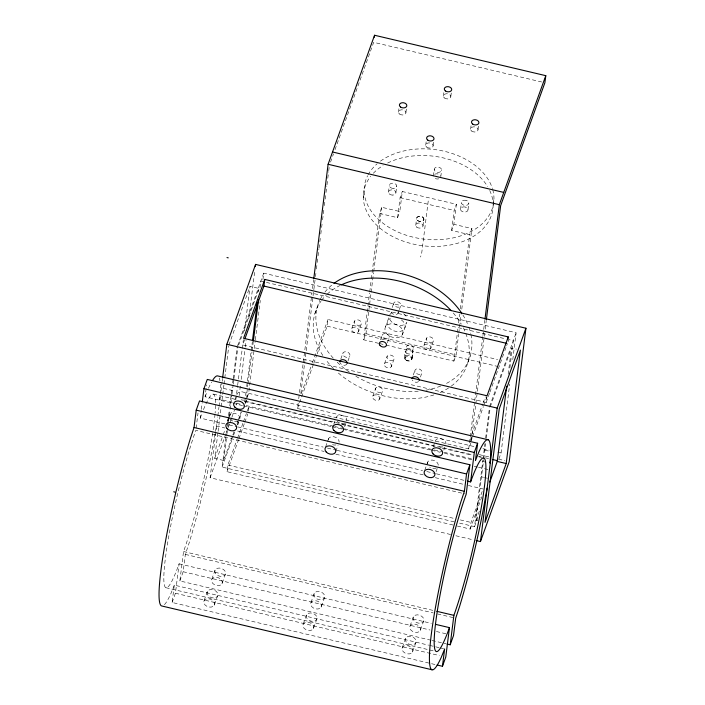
<?xml version="1.0" encoding="UTF-8"?>
<svg xmlns="http://www.w3.org/2000/svg" width="705" height="705" viewBox="0 0 705 705"><rect width="100%" height="100%" fill="white"/><g stroke="black" fill="none" stroke-linecap="round" stroke-linejoin="round"><path stroke-width="0.53" stroke-dasharray="3.52 2.64" d="M232.377 402.308L219.555 399.286L220.057 393.866M434.985 664.507L172.108 602.458L174.285 585.124L428.605 645.163M172.108 602.458L175.43 593.24L179.114 563.815A93.166 10.328 -76.7 0 1 165.358 558.527A93.166 10.328 -76.7 0 1 195.84 430.358L465.124 493.923M196.113 428.182L198.026 412.918M430.966 640.228L179.854 580.946L183.538 551.53A93.166 10.328 -76.7 0 0 212.901 431.513M224.842 423.872L200.264 418.074L201.225 410.442M201.357 409.349L202.176 402.811M179.854 580.946L183.168 571.737L185.344 554.403L189.081 543.106A111.892 12.399 -76.7 0 0 214.963 434.262L216.796 424.357M242.502 405.595L205.102 396.765L206.591 384.842M450.539 534.496L210.108 477.734L217.73 416.884M217.863 415.818L218.938 407.27M219.07 406.203L220.824 392.218M220.956 391.125L222.049 382.41M222.19 381.326L222.463 379.14M234.06 431.645L223.67 460.506L214.708 458.382L217.96 432.403M218.101 431.319L221.07 407.605M221.203 406.538L223.89 385.142M224.023 384.058L228.773 346.164M454.214 521.867L222.11 467.071L226.217 434.298M226.358 433.205L226.631 431.019M227.318 425.556L227.724 422.277M227.865 421.185L228.411 416.814M228.552 415.721L229.231 410.257M229.777 405.886L232.104 387.318M232.659 382.947L233.064 379.669M233.205 378.576L237.171 346.886M223.67 460.506L226.931 434.518M227.063 433.434L227.336 431.266M227.874 426.939L228.42 422.603M228.552 421.528L231.91 394.774M232.042 393.707L233.126 385.089M233.258 384.005L233.804 379.678M233.937 378.594L237.867 347.195M235.858 399.638L237.497 386.56M237.629 385.476L238.316 380.03M238.449 378.938L243.366 339.713M244.459 330.998L250.055 286.327L259.017 288.451L258.612 291.711M453.059 525.031L227.036 471.68L227.874 465.044L237.144 439.268M239.136 395.69L240.625 383.758M241.172 379.413L245.12 347.953M245.252 346.869L246.071 340.356M248.786 318.66L254.769 270.914M244.82 401.753L246.186 390.861M246.732 386.499L247.279 382.145M247.42 381.052L252.328 341.828M246.08 399.083L247.86 384.877M247.993 383.784L251.967 352.103M252.099 351.011L253.201 342.269M260.039 287.64L260.868 281.083L264.437 281.93M247.226 397.303L248.654 393.346L254.135 349.636M254.267 348.543L255.228 340.903M255.369 339.81L260.295 300.471M262.894 279.718L263.714 273.161L516.139 332.751L512.579 361.154M248.424 411.024L249.024 406.283L246.794 412.469M470.931 442.775L468.719 448.926L297.501 408.503L298.18 403.048M298.726 398.695L311.98 292.936M312.526 288.574L313.619 279.85M300.824 393.505L313.69 290.821M313.831 289.729L315.329 277.717M315.47 276.624L315.884 273.346M316.43 268.975L317.109 263.52M317.25 262.427L317.937 256.964M318.07 255.871L318.889 249.314M319.03 248.222L319.709 242.758M319.85 241.665L320.264 238.396M320.81 234.025L321.489 228.561M321.63 227.468L322.044 224.19M322.59 219.819L323.815 209.993M324.37 205.622L325.049 200.158M325.19 199.066L325.869 193.611M326.01 192.518L326.829 185.961M326.97 184.869L327.649 179.405M327.79 178.312L328.609 171.764M328.75 170.672L329.156 167.393M317.135 353.963L327.138 326.168L327.975 319.497L497.589 359.541M363.348 197.726L364.185 191.055M378.567 343.317L363.727 339.81L369.596 292.963M369.728 291.879L371.235 279.894M371.368 278.801L379.563 213.43L381.775 207.288L399.797 211.544L402.308 191.522L456.373 204.291L453.87 224.305L451.658 230.447L469.68 234.703L471.892 228.561L453.87 224.305M363.727 339.81L365.939 333.668L369.482 305.344M369.623 304.252L370.989 293.359M371.121 292.267L373.579 272.659M373.72 271.566L381.775 207.288M388.473 192.28L389.31 185.609M398.51 112.21L399.145 107.151M395.902 192.65L396.739 185.979M405.93 112.58L406.441 108.535M379.563 213.43L397.585 217.686L400.096 197.664L402.308 191.522M425.714 145.292L426.34 140.242M415.738 225.371L416.576 218.7M404.379 357.796L405.216 351.125M405.102 358.554L406.521 347.212M423.035 225.732L423.872 219.061A3.728 2.582 7.1 0 0 421.105 216.426A3.728 2.582 7.1 0 0 416.972 217.422L416.62 218.03A3.728 2.582 7.1 0 0 419.334 221.335A3.728 2.582 7.1 0 0 423.828 219.731L423.934 219.07M433.134 145.662L433.637 141.626M428.235 200.978L421.599 253.959L420.488 257.034M433.381 176.003L434.395 168.68A3.728 2.582 7.1 0 1 439.092 167.349A3.728 2.582 7.1 0 1 441.445 170.769L441.022 171.35A3.728 2.582 7.1 0 1 436.748 172.108A3.728 2.582 7.1 0 1 434.218 169.332M443.41 96.144L443.912 92.099M411.826 358.889L413.253 347.547M412.178 358.184L413.015 351.513M440.792 176.796L441.621 170.117M450.83 96.514L451.332 92.47M451.658 230.447L454.161 210.434L456.373 204.291M460.568 209.297L461.405 202.626M470.605 129.226L471.116 125.182M467.997 209.676L468.825 202.996M478.025 129.597L478.536 125.56M385.988 345.071L453.844 361.092L458.074 327.314M458.62 322.952L459.713 314.236M460.391 308.79L469.68 234.703M453.844 361.092L456.056 354.941L458.647 334.24M458.779 333.157L461.105 314.633M461.784 309.187L471.892 228.561M493.244 203.278L493.958 197.559M468.719 448.926L474.597 402.044M474.738 400.951L482.793 336.62M482.934 335.536L484.846 320.273M470.632 440.748L471.231 435.981M471.204 440.59L471.892 435.126M472.033 434.033L484.635 333.491M485.181 329.12L486.274 320.378M457.342 526.045L470.2 529.076L471.028 522.44L482.907 489.455M244.582 339.766L242.723 344.93L486.221 402.414L486.926 396.721M459.563 523.128L474.536 526.661L482.89 460.012M483.022 458.92L484.943 443.63M485.63 438.166L489.464 407.569M478.052 520.713L476.06 520.237L483.639 459.775M483.771 458.708L485.657 443.656M486.335 438.228L490.142 407.86M508.173 374.144L511.451 347.962L516.439 349.134M509.865 367.992L513.293 340.674L508.825 339.625L507.767 342.56M498.937 458.876L501.079 452.927L509.706 384.102M228.905 345.08L250.055 286.327M237.541 345.864L263.714 273.161M238.616 345.133L259.017 288.451M219.555 399.286L220.136 397.664M227.266 421.326L228.006 419.281M228.376 418.25L229.477 415.183M235.012 399.823L236.483 395.725M214.708 458.382L222.868 435.708M223.238 434.677L225.098 429.53M228.067 421.282L232.148 409.949M210.108 477.734L227.803 428.587M228.173 427.556L231.487 418.347M231.857 417.316L234.439 410.151M236.281 405.031L237.021 402.987M330.548 162.106L333.518 153.849M335.007 149.716L373.676 42.326L541.687 81.983M237.03 423.397L237.77 421.334M238.14 420.303L241.11 412.064M222.11 467.071L233.214 436.228M233.584 435.196L234.694 432.112M237.285 424.921L239.136 419.775M239.506 418.744L241.727 412.575M245.067 403.322L246.873 398.299M237.823 424.842L238.924 421.766M245.56 403.339L246.671 400.264M237.514 438.237L243.084 422.78M243.454 421.749L246.424 413.5M227.036 471.68L238.546 439.726M238.916 438.695L244.476 423.229M244.846 422.198L247.816 413.95M204.071 600.686L207.385 591.469M211.808 579.184L215.131 569.966M314.879 313.699L317.532 306.322M214.25 605.225A5.587 3.983 19.8 0 0 208.248 598.757A5.587 3.983 19.8 0 0 204.979 604.881A5.587 3.983 19.8 0 0 214.25 605.225L217.572 596.007A5.587 3.983 19.8 0 0 211.562 589.539A5.587 3.983 19.8 0 0 208.301 595.672A5.587 3.983 19.8 0 0 217.572 596.007M221.996 583.722A5.587 3.983 19.8 0 0 215.986 577.254A5.587 3.983 19.8 0 0 212.725 583.379A5.587 3.983 19.8 0 0 221.996 583.722L225.309 574.504A5.587 3.983 19.8 0 0 219.308 568.036A5.587 3.983 19.8 0 0 216.038 574.161A5.587 3.983 19.8 0 0 225.309 574.504M301.291 393.628L312.042 363.771M312.412 362.74L327.975 319.497M297.501 408.503L313.434 364.247M313.804 363.225L316.765 354.985M340.815 358.968L342.956 353.02M351.804 328.442L354.456 321.075M397.585 217.686L399.797 211.544M347.962 361.004L349.75 356.051A3.728 2.661 19.8 0 0 345.741 351.733A3.728 2.661 19.8 0 0 343.564 355.822A3.728 2.661 19.8 0 0 349.75 356.051M358.598 331.473A3.728 2.661 19.8 0 0 354.589 327.164A3.728 2.661 19.8 0 0 352.412 331.244A3.728 2.661 19.8 0 0 358.598 331.473L361.251 324.097A3.728 2.661 19.8 0 0 357.25 319.788A3.728 2.661 19.8 0 0 355.073 323.868A3.728 2.661 19.8 0 0 361.251 324.097M325.657 446.776L327.129 442.678M327.499 441.656L328.609 438.58M333.765 424.243L335.615 419.123M335.844 451.315L338.056 445.172M344.692 426.736L346.534 421.616M380.568 339.792L382.348 334.84M392.192 307.503L393.848 302.894M385.459 326.979L389.883 314.694A9.315 6.645 19.8 0 1 392.588 312.253M387.353 342.824L389.142 337.862A3.728 2.661 19.8 0 0 385.133 333.553A3.728 2.661 19.8 0 0 382.956 337.642A3.728 2.661 19.8 0 0 389.142 337.862M397.99 313.293L398.986 310.526M399.312 309.601L400.643 305.917A3.728 2.661 19.8 0 0 396.642 301.608A3.728 2.661 19.8 0 0 394.465 305.688A3.728 2.661 19.8 0 0 400.643 305.917M372.804 396.148L375.659 388.226M384.507 363.648L387.16 356.272M402.432 334.54A9.315 6.645 19.8 0 0 392.421 323.762A9.315 6.645 19.8 0 0 386.983 333.976A9.315 6.645 19.8 0 0 402.432 334.54L406.856 322.255A9.315 6.645 19.8 0 1 397.532 325.146A9.315 6.645 19.8 0 1 389.451 318.149M379.598 399.18A3.728 2.661 19.8 0 0 375.589 394.862A3.728 2.661 19.8 0 0 373.412 398.951A3.728 2.661 19.8 0 0 379.598 399.18L382.454 391.249A3.728 2.661 19.8 0 0 378.444 386.939A3.728 2.661 19.8 0 0 376.267 391.019A3.728 2.661 19.8 0 0 382.454 391.249M391.301 366.671A3.728 2.661 19.8 0 0 387.292 362.361A3.728 2.661 19.8 0 0 385.115 366.441A3.728 2.661 19.8 0 0 391.301 366.671L393.954 359.303A3.728 2.661 19.8 0 0 389.944 354.985A3.728 2.661 19.8 0 0 387.776 359.074A3.728 2.661 19.8 0 0 393.954 359.303M303.194 624.092L306.516 614.875M310.94 602.581L314.254 593.372M313.381 628.631A5.587 3.983 19.8 0 0 307.371 622.163A5.587 3.983 19.8 0 0 304.111 628.287A5.587 3.983 19.8 0 0 313.381 628.631L316.704 619.413A5.587 3.983 19.8 0 0 310.693 612.945A5.587 3.983 19.8 0 0 307.433 619.069A5.587 3.983 19.8 0 0 316.704 619.413M321.127 607.12A5.587 3.983 19.8 0 0 315.117 600.66A5.587 3.983 19.8 0 0 311.857 606.785A5.587 3.983 19.8 0 0 321.127 607.12L324.441 597.91A5.587 3.983 19.8 0 0 318.431 591.442A5.587 3.983 19.8 0 0 315.17 597.567A5.587 3.983 19.8 0 0 324.441 597.91M413.271 374.998L415.051 370.046M423.899 345.468L426.551 338.092M420.418 377.034L421.846 373.068A3.728 2.661 19.8 0 0 417.836 368.759A3.728 2.661 19.8 0 0 415.659 372.839A3.728 2.661 19.8 0 0 421.846 373.068M430.693 348.49A3.728 2.661 19.8 0 0 426.684 344.181A3.728 2.661 19.8 0 0 424.507 348.261A3.728 2.661 19.8 0 0 430.693 348.49L433.346 341.114A3.728 2.661 19.8 0 0 429.336 336.805A3.728 2.661 19.8 0 0 427.168 340.894A3.728 2.661 19.8 0 0 433.346 341.114M424.789 470.173L427.732 461.986M433.267 446.626L434.738 442.529M467.618 363.234L470.27 355.866M436.078 471.645L437.188 468.569M443.824 450.134L444.925 447.067M471.601 434.95L482.722 404.062M483.092 403.031L485.313 396.853M471.134 440.59L472.244 437.505M472.614 436.474L483.366 406.618M483.736 405.587L487.076 396.325M486.221 402.414L489.561 393.117M489.931 392.086L504.436 351.804M504.806 350.773L506.296 346.64M506.666 345.609L507.415 343.546M402.326 647.49L405.639 638.272M410.063 625.987L413.386 616.769M489.596 406.477L516.139 332.751M490.283 406.776L511.451 347.962M412.513 652.028A5.587 3.983 19.8 0 0 406.503 645.56A5.587 3.983 19.8 0 0 403.242 651.684A5.587 3.983 19.8 0 0 412.513 652.028L415.827 642.81A5.587 3.983 19.8 0 0 409.825 636.342A5.587 3.983 19.8 0 0 406.556 642.475A5.587 3.983 19.8 0 0 415.827 642.81M420.25 630.526A5.587 3.983 19.8 0 0 414.249 624.057A5.587 3.983 19.8 0 0 410.98 630.182A5.587 3.983 19.8 0 0 420.25 630.526L423.573 621.308A5.587 3.983 19.8 0 0 417.563 614.839A5.587 3.983 19.8 0 0 414.302 620.964A5.587 3.983 19.8 0 0 423.573 621.308M470.2 529.076L482.07 496.091M476.06 520.237L479.4 510.949M474.536 526.661L478.607 515.355M205.102 396.765L207.349 391.116M174.285 585.124L170.901 593.592A111.892 12.399 -76.7 0 1 162.238 606.018M400.096 197.664L454.161 210.434M423.767 219.713A3.666 2.538 7.1 0 0 419.202 216.373A3.666 2.538 7.1 0 0 417.695 220.559A3.666 2.538 7.1 0 0 423.767 219.713L423.828 219.731M266.402 282.397L505.617 338.867M365.939 333.668L456.056 354.941M327.138 326.168L497.827 366.468M379.625 343.564L384.93 344.815M248.654 393.346L475.408 446.873M482.899 448.636L489.314 450.151M497.871 452.169L501.079 452.927M223.476 388.385L232.447 390.5M484.846 450.16L488.829 451.103M479.294 454.619L488.909 456.893M498.523 459.158L504.939 460.673M245.807 401.268L472.562 454.796M478.977 456.311L481.11 456.822M485.392 457.827L488.6 458.585M213.456 394.165L235.893 399.462M244.441 401.48L335.272 422.93M341.687 424.436L436.792 446.891M442.132 448.151L472.05 455.218M478.466 456.725L481.674 457.483M236.651 403.322L240.925 404.326M246.274 405.587L333.897 426.269M334.716 426.516L343.511 428.543M344.357 428.79L433.267 449.781M434.342 449.984L442.907 452.055M443.956 452.258L472.808 459.07M482.546 461.414L485.754 462.172M243.569 405.842L331.191 426.525M332.258 426.781L341.872 429.054M342.947 429.301L430.57 449.993M431.636 450.239L440.184 452.258M444.458 453.271L472.244 459.827M474.209 466.278L477.426 467.036M478.501 467.292L488.142 469.565M481.497 476.853L483.489 477.32M484.485 477.558L487.472 478.263M229.116 424.877L236.598 426.648M237.664 426.895L323.154 447.076M327.428 448.089L335.977 450.107M337.043 450.363L422.533 470.543M426.807 471.548L435.355 473.566M436.421 473.822L464.207 480.378M216.215 425.97L224.763 427.988M237.585 431.019L324.141 451.447M335.897 454.223L423.52 474.914M435.276 477.682L463.053 484.247M468.402 485.507L483.357 489.041M227.874 465.044L454.963 518.651M460.321 519.911L471.028 522.44M455.879 535.756L472.976 539.792M183.538 551.53L433.584 610.556M185.344 554.403L433.258 612.927M437.532 613.932L454.628 617.968M179.114 563.815L431.301 623.343M183.168 571.737L430.015 630.006M436.421 631.521L446.045 633.786M432.042 640.484L445.93 643.762M429.671 645.41L439.294 647.683M440.361 647.93L443.568 648.688M165.922 587.714L435.205 651.288M175.43 593.24L439.365 655.544M398.158 311.91A3.728 2.661 19.8 0 1 394.262 314.448A3.728 2.661 19.8 0 1 391.196 310.262M465.793 333.421A80.326 57.29 19.8 0 1 451.147 386.199M448.53 388.014A80.326 57.29 19.8 0 1 439.109 392.985M433.927 394.923A80.326 57.29 19.8 0 1 336.734 371.614M333.571 368.618A80.326 57.29 19.8 0 1 325.93 359.894M322.855 355.505A80.326 57.29 19.8 0 1 320.986 301.167M321.63 300.295A80.326 57.29 19.8 0 1 326.433 294.875M327.208 294.152A80.326 57.29 19.8 0 1 340.409 285.296M453.306 313.011A80.326 57.29 19.8 0 1 461.317 324.141M463.3 327.799A80.326 57.29 19.8 0 1 465.388 332.381M470.931 334.496A80.326 57.29 19.8 0 1 444.749 384.269M440.748 386.032A80.326 57.29 19.8 0 1 426.049 390.165M418.224 391.169A80.326 57.29 19.8 0 1 355.849 376.267M349.451 372.187A80.326 57.29 19.8 0 1 336.232 361.251M333.254 358.14A80.326 57.29 19.8 0 1 319.806 300.321M320.281 299.352A80.326 57.29 19.8 0 1 323.022 294.681M324.899 292.117A80.326 57.29 19.8 0 1 333.139 284.018M462.868 314.959A80.326 57.29 19.8 0 1 468.041 325.014M468.843 327.094A80.326 57.29 19.8 0 1 470.702 333.439M401.383 319.903A9.315 6.645 19.8 0 1 403.057 330.187A9.315 6.645 19.8 0 1 389.724 328.363A9.315 6.645 19.8 0 1 390.376 318.396M403.595 313.76A9.315 6.645 19.8 0 1 406.591 316.977M492.733 189.619A65.168 45.102 7.1 0 1 424.798 239.215A65.168 45.102 7.1 0 1 367.622 175.748M368.098 174.84A65.168 45.102 7.1 0 1 377.149 163.772M380.462 161.145A65.168 45.102 7.1 0 1 445.331 151.522A65.168 45.102 7.1 0 1 492.442 188.632M493.121 204.23A65.168 45.102 7.1 0 1 413.447 244.115A65.168 45.102 7.1 0 1 370.689 176.303M373.333 173.263A65.168 45.102 7.1 0 1 383.079 165.525M387.644 163.014A65.168 45.102 7.1 0 1 487.657 186.622M489.711 190.447A65.168 45.102 7.1 0 1 493.007 202.256M438.748 178.823A3.728 2.582 7.1 0 1 433.769 177.343M434.615 174.302A3.728 2.582 7.1 0 1 440.405 175.457M244.582 400.052A5.587 3.983 19.8 0 1 239.171 398.774M236.906 394.668A5.587 3.983 19.8 0 1 242.811 391.945A5.587 3.983 19.8 0 1 247.719 397.223M344.912 423.079A5.587 3.983 19.8 0 1 340.938 423.352M339.554 422.885A5.587 3.983 19.8 0 1 337.263 421.273M336.038 418.074A5.587 3.983 19.8 0 1 341.943 415.342A5.587 3.983 19.8 0 1 346.851 420.621M219.299 378.003A111.892 12.399 -76.7 0 1 219.934 380.823M220.242 384.375A111.892 12.399 -76.7 0 1 220.163 392.782M208.477 388.296A111.892 12.399 -76.7 0 1 211.597 382.084M203.472 409.649A93.166 10.328 -76.7 0 1 215.113 413.033M215.025 414.091A93.166 10.328 -76.7 0 1 213.06 430.447M200.264 418.074A93.166 10.328 -76.7 0 1 201.886 413.676M442.837 446.855A5.587 3.983 19.8 0 1 437.435 445.578M435.161 441.471A5.587 3.983 19.8 0 1 441.074 438.748A5.587 3.983 19.8 0 1 445.974 444.027M346.895 363.974A3.728 2.661 19.8 0 1 343.168 365.128A3.728 2.661 19.8 0 1 339.933 362.335M418.55 381.555A3.728 2.661 19.8 0 1 412.302 380.083M335.968 444.961A5.587 3.983 19.8 0 1 330.566 443.683M328.292 439.576A5.587 3.983 19.8 0 1 334.205 436.844A5.587 3.983 19.8 0 1 339.105 442.132M238.043 421.185A5.587 3.983 19.8 0 1 234.069 421.458M232.685 420.991A5.587 3.983 19.8 0 1 230.394 419.378M229.222 417.254A5.587 3.983 19.8 0 1 235.073 413.447A5.587 3.983 19.8 0 1 239.665 419.722M436.298 467.988A5.587 3.983 19.8 0 1 429.689 467.08M427.477 464.057A5.587 3.983 19.8 0 1 432.623 460.118A5.587 3.983 19.8 0 1 438.237 465.529M393.099 188.385L392.139 188.253A3.728 2.582 7.1 0 1 389.416 184.948A3.728 2.582 7.1 0 1 393.91 183.335L394.809 183.644A3.728 2.582 7.1 0 1 396.633 186.649A3.728 2.582 7.1 0 1 393.099 188.385M466.005 200.352L465.036 200.22A3.728 2.582 7.1 0 0 461.511 201.965A3.728 2.582 7.1 0 0 463.326 204.97L464.234 205.27A3.728 2.582 7.1 0 0 468.719 203.666A3.728 2.582 7.1 0 0 466.005 200.352M392.262 195.065L391.301 194.924A3.728 2.582 7.1 0 1 388.587 191.619A3.728 2.582 7.1 0 1 393.073 190.006L393.972 190.315A3.728 2.582 7.1 0 1 395.796 193.32A3.728 2.582 7.1 0 1 392.262 195.065M465.168 207.032L464.207 206.891A3.728 2.582 7.1 0 0 460.673 208.636A3.728 2.582 7.1 0 0 462.498 211.641L463.397 211.941A3.728 2.582 7.1 0 0 467.882 210.337A3.728 2.582 7.1 0 0 465.168 207.032M405.587 359.779A3.913 2.705 7.1 0 0 412.064 358.889A3.913 2.705 7.1 0 0 407.19 355.311A3.913 2.705 7.1 0 0 405.587 359.779M471.751 131.112A3.728 2.582 7.1 0 0 477.92 130.266A3.728 2.582 7.1 0 0 473.284 126.856A3.728 2.582 7.1 0 0 471.751 131.112M399.656 114.095A3.728 2.582 7.1 0 0 405.824 113.241A3.728 2.582 7.1 0 0 401.189 109.839A3.728 2.582 7.1 0 0 399.656 114.095M444.547 98.03A3.728 2.582 7.1 0 0 450.724 97.175A3.728 2.582 7.1 0 0 446.08 93.774A3.728 2.582 7.1 0 0 444.547 98.03M426.851 147.186A3.728 2.582 7.1 0 0 433.029 146.332A3.728 2.582 7.1 0 0 428.384 142.93A3.728 2.582 7.1 0 0 426.851 147.186M416.858 227.23A3.666 2.538 7.1 0 0 422.93 226.393A3.666 2.538 7.1 0 0 418.365 223.044A3.666 2.538 7.1 0 0 416.858 227.23M407.56 348.922A3.375 2.335 7.1 0 0 413.156 348.147A3.375 2.335 7.1 0 0 408.953 345.062A3.375 2.335 7.1 0 0 407.56 348.922M406.415 353.108A3.913 2.705 7.1 0 0 412.901 352.209A3.913 2.705 7.1 0 0 408.028 348.64A3.913 2.705 7.1 0 0 406.415 353.108M406.142 360.264A3.375 2.335 7.1 0 0 411.729 359.497A3.375 2.335 7.1 0 0 407.525 356.413A3.375 2.335 7.1 0 0 406.142 360.264"/><path stroke-width="1.06" d="M431.945 669.75L161.595 605.93A111.892 12.399 -76.7 0 1 190.306 438.774L194.034 427.486L196.21 410.151L199.524 400.933L469.883 464.754L466.19 494.179A93.166 10.328 -76.7 0 0 435.708 622.348A93.166 10.328 -76.7 0 0 449.464 627.635L445.78 657.06L442.458 666.278L437.118 665.018M202.309 401.727L203.948 388.649L207.27 379.431L477.62 443.251L475.452 460.585L478.827 452.116A111.892 12.399 -76.7 0 1 490.513 456.602L489.913 463.106L490.495 461.484M222.595 378.056L226.834 344.278L255.589 264.41L525.939 328.23L509.213 461.687L480.458 541.555L476.183 540.55M255.316 266.578L255.589 264.41M252.469 340.744L257.246 302.612M253.333 341.176L258.541 299.66M244.952 338.735L263.917 286.063L264.754 279.427L508.243 336.911L507.882 339.748M313.76 278.757L328.107 164.274L374.558 35.25L545.785 75.673L544.894 82.741L500.656 205.631L486.415 319.286M374.302 37.268L374.558 35.25M484.978 319.18L499.325 204.697L545.785 75.673M442.458 666.278L444.635 648.944L441.251 657.413A111.892 12.399 -76.7 0 1 431.266 634.694A111.892 12.399 -76.7 0 1 460.656 502.595L464.392 491.306L466.56 473.971L469.883 464.754M446.996 644.017L450.204 644.775L453.888 615.35A93.166 10.328 -76.7 0 0 484.37 487.181A93.166 10.328 -76.7 0 0 470.614 481.894L467.406 481.136M470.614 481.894L474.306 452.469L477.62 443.251M480.458 541.555L497.184 408.098L525.939 328.23M489.808 482.061L497.236 461.423L506.666 386.146M506.199 463.537L520.422 350.077L499.246 408.891L485.022 522.352L506.199 463.537L497.236 461.423M264.754 279.427L243.56 338.294L487.049 395.778L508.243 336.911M487.146 488.177L485.313 498.083A111.892 12.399 -76.7 0 1 459.431 606.926L455.694 618.223L453.518 635.558L450.204 644.775M332.531 151.989L503.749 192.412M328.107 164.274L499.325 204.697M226.992 257.554L228.253 257.854M263.917 286.063L506.34 343.291M226.834 344.278L497.184 408.098M488.142 439.779L217.792 375.959A111.892 12.399 -76.7 0 0 212.549 380.462M203.948 388.649L474.306 452.469M492.883 459.598L497.157 460.603M196.21 410.151L466.56 473.971M194.034 427.486L464.392 491.306M173.721 491.799L174.981 492.099M436.792 611.314L453.888 615.35M435.575 624.357L449.464 627.635M341.387 284.829A80.326 57.29 19.8 0 1 451.174 310.641M334.003 283.366A80.326 57.29 19.8 0 1 461.713 313.17M339.898 361.612A3.728 2.661 19.8 0 1 343.837 359.797A3.728 2.661 19.8 0 1 347.107 363.313M411.984 378.629A3.728 2.661 19.8 0 1 415.924 376.814A3.728 2.661 19.8 0 1 419.202 380.33M472.632 124.045A3.728 2.582 7.1 0 0 478.81 123.19A3.728 2.582 7.1 0 0 474.165 119.788A3.728 2.582 7.1 0 0 472.632 124.045M445.437 90.954A3.728 2.582 7.1 0 0 451.605 90.108A3.728 2.582 7.1 0 0 446.97 86.697A3.728 2.582 7.1 0 0 445.437 90.954M400.537 107.019A3.728 2.582 7.1 0 0 406.714 106.173A3.728 2.582 7.1 0 0 402.07 102.763A3.728 2.582 7.1 0 0 400.537 107.019M427.741 140.11A3.728 2.582 7.1 0 0 433.91 139.255A3.728 2.582 7.1 0 0 429.274 135.853A3.728 2.582 7.1 0 0 427.741 140.11M234.818 407.093A5.587 3.983 19.8 0 0 244.089 407.428A5.587 3.983 19.8 0 0 238.079 400.969A5.587 3.983 19.8 0 0 234.818 407.093M333.95 430.491A5.587 3.983 19.8 0 0 343.22 430.834A5.587 3.983 19.8 0 0 337.21 424.366A5.587 3.983 19.8 0 0 333.95 430.491M433.073 453.897A5.587 3.983 19.8 0 0 442.343 454.232A5.587 3.983 19.8 0 0 436.342 447.763A5.587 3.983 19.8 0 0 433.073 453.897M380.11 345.565A3.728 2.661 19.8 0 0 386.287 345.794A3.728 2.661 19.8 0 0 382.277 341.484A3.728 2.661 19.8 0 0 380.11 345.565M326.204 451.993A5.587 3.983 19.8 0 0 335.474 452.337A5.587 3.983 19.8 0 0 329.464 445.868A5.587 3.983 19.8 0 0 326.204 451.993M425.335 475.399A5.587 3.983 19.8 0 0 434.606 475.743A5.587 3.983 19.8 0 0 428.596 469.274A5.587 3.983 19.8 0 0 425.335 475.399M227.072 428.596A5.587 3.983 19.8 0 0 236.342 428.94A5.587 3.983 19.8 0 0 230.341 422.471A5.587 3.983 19.8 0 0 227.072 428.596"/></g></svg>
